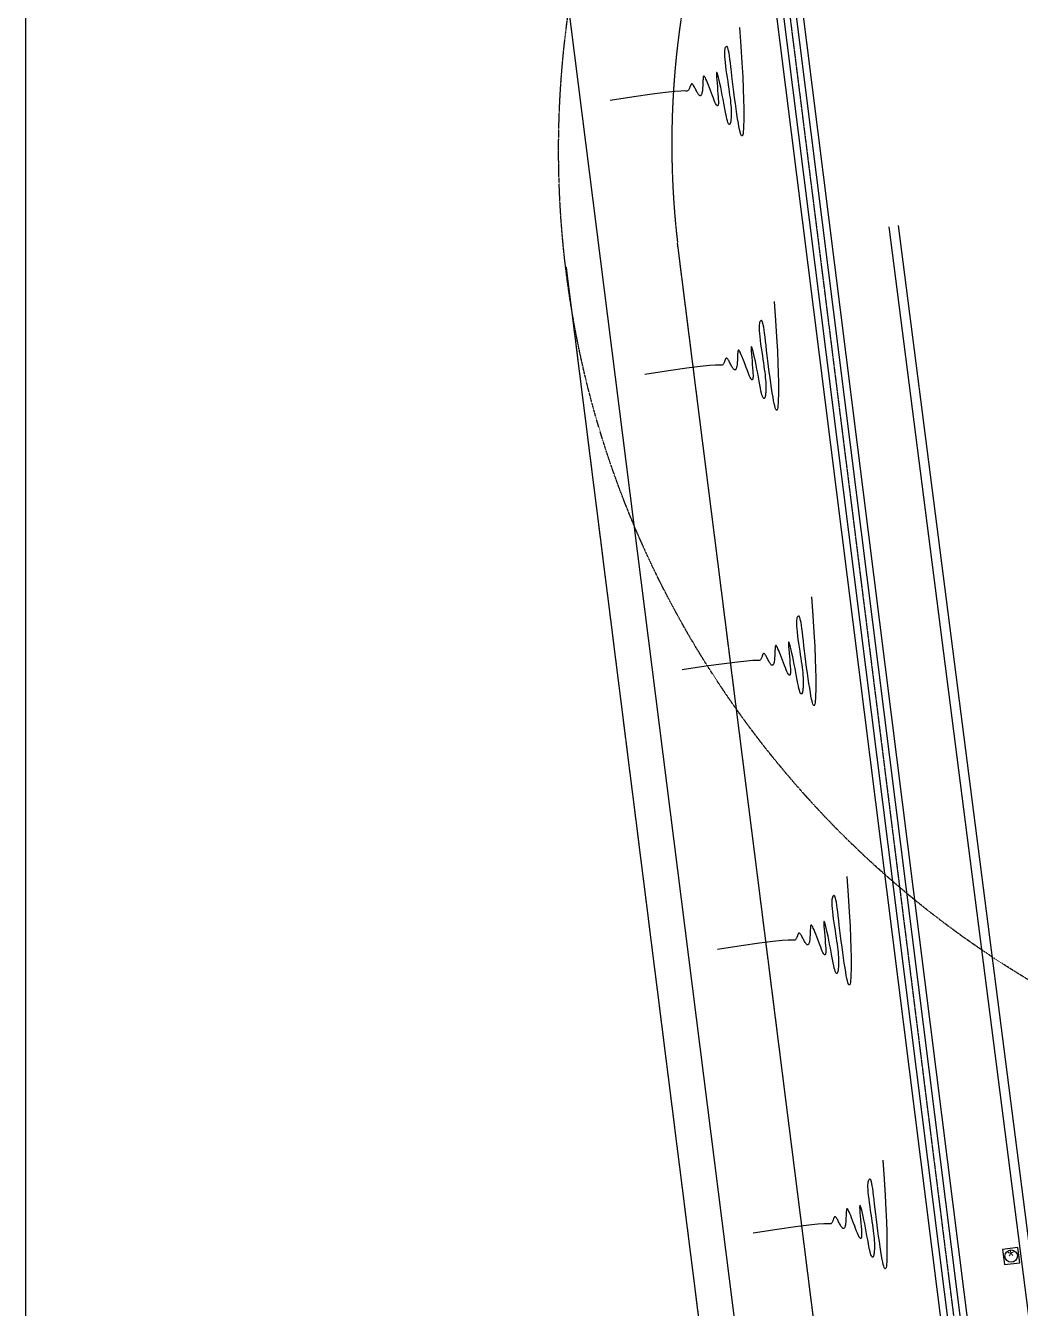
# Model space of a CAD drawing. Header units: inches. Extents: x 2621776591 to 2623670951, y 363331607 to 364354604.
# Drawn here: x 2622038898 to 2622110912, y 364089727 to 364182580 of the extents above; entities that cross this region are included whole.
import ezdxf
from ezdxf.enums import TextEntityAlignment as Align

# ---------------------------------------------------------------- set-up
doc = ezdxf.new("R2010")
doc.units = ezdxf.units.IN
doc.header["$MEASUREMENT"] = 0
for name, pattern in [('BORDERX2', [3.5, 1, -0.5, 1, -0.5, 0, -0.5]), ('CENTER', [2, 1.25, -0.25, 0.25, -0.25]), ('HIDDEN', [0.375, 0.25, -0.125])]:
    doc.linetypes.add(name, pattern=pattern)
for name, color, linetype in [('_PRD', 7, 'Continuous'), ('BREAKWATER', 2, 'Continuous'), ('DIM', 8, 'Continuous'), ('LTOWER', 2, 'Continuous')]:
    doc.layers.add(name, color=color, linetype=linetype)
doc.layers.add('CRANE', color=7, linetype='Continuous', true_color=0x7f3f7f)
doc.styles.get("Standard").update_dxf_attribs({"font": 'arial.ttf'})

# ---------------------------------------------------------------- blocks, each defined once
blk = doc.blocks.new('A$C3b4efab6')
at = {"layer": '_PRD', "color": 8, "ltscale": 20000}
for points in [[(-413414, -102506), (-430937, 34103)], [(-412735, -102294), (-430243, 34192)]]:
    blk.add_lwpolyline(points, dxfattribs=at)

msp = doc.modelspace()

# ---------------------------------------------------------------- linework, layer by layer
at = {"color": 190}
msp.add_lwpolyline([(2622038898.2, 364354604.2), (2622038898.2, 363339870.3), (2623670950.6, 363339870.3), (2623670950.6, 364354604.2)], close=True, dxfattribs=at)
at = {"layer": 'BREAKWATER'}
for p, q in [((2622158578.5, 363548415.3), (2622066132.9, 364279522.3)), ((2622086311.8, 364238539.5), (2622107654.4, 364069035.4)), ((2622086807.9, 364238602.3), (2622108150.5, 364069097.9)), ((2622087700.8, 364238715.3), (2622109043.4, 364069210.3)), ((2622088196.8, 364238778), (2622109539.5, 364069272.8))]:
    msp.add_line(p, q, dxfattribs=at)
at = {"layer": 'BREAKWATER', "color": 9, "linetype": 'CENTER'}
msp.add_line((2622087254.3, 364238658.8), (2622108596.9, 364069154.1), dxfattribs=at)
at = {"layer": 'BREAKWATER'}
for points in [[(2622090586.6, 364182452.5), (2622090682.7, 364181086.6), (2622090756.4, 364179895), (2622090810.7, 364178864.9), (2622090848.1, 364177983.5), (2622090871.4, 364177237.9), (2622090883.3, 364176615.4), (2622090886.5, 364176103.1), (2622090883.6, 364175688.3), (2622090877.1, 364175358.6), (2622090867.6, 364175103.8), (2622090855.5, 364174914.1), (2622090841.2, 364174779.8), (2622090824.9, 364174691), (2622090807.2, 364174638.2), (2622090788.3, 364174611.4), (2622090768.5, 364174601), (2622090748.1, 364174599.8), (2622090726.6, 364174611), (2622090703.5, 364174640.7), (2622090678.1, 364174694.7), (2622090649.7, 364174778.8), (2622090618, 364174899), (2622090582.1, 364175061.3), (2622090541.5, 364175271.4), (2622090496, 364175532.8), (2622090446.3, 364175839.7), (2622090393.5, 364176183.4), (2622090338.9, 364176555.6), (2622090283.5, 364176947.7), (2622090228.5, 364177351.4), (2622090175, 364177758.2), (2622090124.2, 364178159.7), (2622090076.8, 364178548.2), (2622090032.9, 364178919.6), (2622089992.1, 364179270.4), (2622089954, 364179597.3), (2622089918.4, 364179896.9), (2622089884.8, 364180165.9), (2622089853, 364180400.8), (2622089822.6, 364180598.3), (2622089793.2, 364180756.3), (2622089764.8, 364180877.5), (2622089737.1, 364180965.9), (2622089710, 364181025.5), (2622089683.3, 364181060.3), (2622089656.8, 364181074.2), (2622089630.3, 364181071.4), (2622089603.8, 364181055.7), (2622089577.2, 364181030), (2622089551.6, 364180992.3), (2622089528.3, 364180939.6), (2622089508.5, 364180868.8), (2622089493.6, 364180776.7), (2622089484.7, 364180660.3), (2622089483.2, 364180516.4), (2622089490.3, 364180342), (2622089506.8, 364180135.5), (2622089531.6, 364179901.6), (2622089563, 364179646.4), (2622089599.5, 364179376.2), (2622089639.4, 364179097.2), (2622089681.1, 364178815.6), (2622089723.1, 364178537.5), (2622089763.5, 364178269.3), (2622089801.3, 364178015.8), (2622089835.8, 364177777.7), (2622089867, 364177554.1), (2622089894.7, 364177344.4), (2622089918.8, 364177147.9), (2622089939.2, 364176963.8), (2622089955.7, 364176791.4), (2622089968.2, 364176630), (2622089976.6, 364176479.1), (2622089981.3, 364176338.5), (2622089982.6, 364176208.2), (2622089981, 364176088.4), (2622089976.8, 364175979), (2622089970.6, 364175880), (2622089962.7, 364175791.6), (2622089953.4, 364175713.6), (2622089943.3, 364175646.1), (2622089932.2, 364175588.7), (2622089920.1, 364175541), (2622089907.1, 364175502.5), (2622089892.9, 364175472.9), (2622089877.7, 364175451.6), (2622089861.3, 364175438.2), (2622089843.7, 364175432.3), (2622089824.7, 364175434.2), (2622089804.2, 364175447.3), (2622089781.7, 364175475.7), (2622089756.8, 364175523.5), (2622089729.1, 364175594.7), (2622089698.4, 364175693.5), (2622089664.2, 364175824.1), (2622089626.1, 364175990.5), (2622089584, 364176194.9), (2622089538.3, 364176431.8), (2622089489.6, 364176694.1), (2622089438.3, 364176974.3), (2622089385.2, 364177265), (2622089330.7, 364177559.1), (2622089275.6, 364177849), (2622089220.2, 364178127.5), (2622089165.4, 364178387.5), (2622089112.5, 364178622.4), (2622089062.7, 364178825.8), (2622089017.6, 364178991.5), (2622088978.6, 364179113), (2622088946.9, 364179184), (2622088924.1, 364179198.2), (2622088911.6, 364179149.2), (2622088910, 364179034), (2622088917.9, 364178863), (2622088932.9, 364178650), (2622088952.7, 364178408.9), (2622088975.2, 364178153.3), (2622088998, 364177897), (2622089018.9, 364177653.8), (2622089035.6, 364177437.6), (2622089046.4, 364177259), (2622089051.4, 364177116.8), (2622089051.3, 364177006.7), (2622089046.8, 364176924.4), (2622089038.6, 364176865.6), (2622089027.2, 364176826.2), (2622089013.4, 364176801.7), (2622088997.9, 364176787.9), (2622088981, 364176781.8), (2622088962, 364176785.2), (2622088939.9, 364176800.9), (2622088913.7, 364176832.2), (2622088882.5, 364176881.9), (2622088845.2, 364176953.1), (2622088800.9, 364177048.8), (2622088748.6, 364177172), (2622088687.7, 364177324), (2622088620.2, 364177498.7), (2622088548.2, 364177688.3), (2622088474.1, 364177885.2), (2622088400.1, 364178081.3), (2622088328.6, 364178269.1), (2622088262, 364178440.7), (2622088202.4, 364178588.3), (2622088151.6, 364178706), (2622088109.3, 364178795.4), (2622088074.4, 364178859.8), (2622088046.1, 364178902.9), (2622088023.5, 364178927.9), (2622088005.4, 364178938.4), (2622087991.1, 364178937.9), (2622087979.6, 364178929.6), (2622087970, 364178916.3), (2622087962.1, 364178897.6), (2622087955.4, 364178872.2), (2622087949.8, 364178838.8), (2622087945.1, 364178796.2), (2622087940.9, 364178743.2), (2622087937.1, 364178678.5), (2622087933.4, 364178600.8), (2622087929.5, 364178509.8), (2622087925.2, 364178408.3), (2622087920.2, 364178299.8), (2622087914.4, 364178188.1), (2622087907.5, 364178076.7), (2622087899.2, 364177969.3), (2622087889.3, 364177869.6), (2622087877.6, 364177781.2), (2622087863.9, 364177706.9), (2622087848.4, 364177646.3), (2622087831.2, 364177598.5), (2622087812.7, 364177562.3), (2622087792.9, 364177536.5), (2622087772.2, 364177520), (2622087750.8, 364177511.7), (2622087728.9, 364177510.6), (2622087706.6, 364177515.6), (2622087683.8, 364177526.8), (2622087660.2, 364177544.4), (2622087635.7, 364177568.6), (2622087610.1, 364177599.4), (2622087583, 364177637.3), (2622087554.4, 364177682.2), (2622087523.8, 364177734.5), (2622087491.4, 364177794), (2622087457.5, 364177858.7), (2622087422.8, 364177926.6), (2622087387.8, 364177995.4), (2622087353.1, 364178063), (2622087319.4, 364178127.1), (2622087287.2, 364178185.6), (2622087257.2, 364178236.2), (2622087229.8, 364178277.3), (2622087204.9, 364178309.2), (2622087182.3, 364178332.6), (2622087161.8, 364178348.3), (2622087143.2, 364178357.1), (2622087126.3, 364178359.9), (2622087110.9, 364178357.3), (2622087096.6, 364178350.1), (2622087083.4, 364178339.1), (2622087070.9, 364178324.1), (2622087058.9, 364178305.1), (2622087046.9, 364178281.8), (2622087034.9, 364178254), (2622087022.4, 364178221.8), (2622087009.2, 364178184.7), (2622086995, 364178142.8), (2622086979.5, 364178096.2), (2622086961.8, 364178047.2), (2622086941.3, 364177998.2), (2622086917.1, 364177951.8), (2622086888.4, 364177910.5), (2622086854.6, 364177877.1), (2622086814.7, 364177853.9), (2622086768, 364177843.6), (2622086704.2, 364177846.1), (2622086575.3, 364177850.6), (2622086323.6, 364177843.6), (2622085891.7, 364177811.9), (2622085222.1, 364177742), (2622084257, 364177620.4), (2622082939.1, 364177433.8), (2622081210.6, 364177168.7)], [(2622093095.9, 364162607.6), (2622093192, 364161241.7), (2622093265.8, 364160050.1), (2622093320, 364159020), (2622093357.4, 364158138.6), (2622093380.7, 364157393), (2622093392.6, 364156770.5), (2622093395.8, 364156258.2), (2622093392.9, 364155843.4), (2622093386.4, 364155513.7), (2622093376.9, 364155258.9), (2622093364.8, 364155069.2), (2622093350.5, 364154934.9), (2622093334.2, 364154846.1), (2622093316.5, 364154793.3), (2622093297.6, 364154766.5), (2622093277.8, 364154756.1), (2622093257.4, 364154754.9), (2622093235.9, 364154766.1), (2622093212.8, 364154795.8), (2622093187.4, 364154849.8), (2622093159.1, 364154933.9), (2622093127.3, 364155054.1), (2622093091.4, 364155216.4), (2622093050.8, 364155426.5), (2622093005.3, 364155687.9), (2622092955.6, 364155994.8), (2622092902.8, 364156338.5), (2622092848.2, 364156710.7), (2622092792.8, 364157102.8), (2622092737.8, 364157506.5), (2622092684.3, 364157913.3), (2622092633.5, 364158314.8), (2622092586.1, 364158703.3), (2622092542.2, 364159074.7), (2622092501.4, 364159425.5), (2622092463.3, 364159752.4), (2622092427.7, 364160052), (2622092394.1, 364160321), (2622092362.3, 364160555.9), (2622092331.9, 364160753.4), (2622092302.6, 364160911.4), (2622092274.1, 364161032.6), (2622092246.4, 364161121), (2622092219.3, 364161180.6), (2622092192.6, 364161215.4), (2622092166.1, 364161229.3), (2622092139.6, 364161226.5), (2622092113.1, 364161210.8), (2622092086.5, 364161185.1), (2622092060.9, 364161147.4), (2622092037.6, 364161094.7), (2622092017.9, 364161023.9), (2622092002.9, 364160931.8), (2622091994, 364160815.4), (2622091992.5, 364160671.5), (2622091999.6, 364160497.1), (2622092016.1, 364160290.6), (2622092040.9, 364160056.7), (2622092072.3, 364159801.5), (2622092108.8, 364159531.3), (2622092148.7, 364159252.3), (2622092190.4, 364158970.7), (2622092232.4, 364158692.6), (2622092272.9, 364158424.3), (2622092310.6, 364158170.9), (2622092345.1, 364157932.8), (2622092376.3, 364157709.2), (2622092404, 364157499.5), (2622092428.2, 364157303), (2622092448.5, 364157118.9), (2622092465.1, 364156946.5), (2622092477.5, 364156785.1), (2622092485.9, 364156634.2), (2622092490.6, 364156493.6), (2622092491.9, 364156363.3), (2622092490.3, 364156243.5), (2622092486.1, 364156134.1), (2622092479.9, 364156035.1), (2622092472, 364155946.6), (2622092462.7, 364155868.7), (2622092452.6, 364155801.2), (2622092441.5, 364155743.8), (2622092429.4, 364155696.1), (2622092416.4, 364155657.6), (2622092402.2, 364155628), (2622092387, 364155606.7), (2622092370.6, 364155593.3), (2622092353, 364155587.4), (2622092334.1, 364155589.3), (2622092313.5, 364155602.4), (2622092291, 364155630.8), (2622092266.1, 364155678.6), (2622092238.4, 364155749.8), (2622092207.7, 364155848.6), (2622092173.5, 364155979.2), (2622092135.4, 364156145.6), (2622092093.4, 364156350), (2622092047.6, 364156586.9), (2622091998.9, 364156849.2), (2622091947.6, 364157129.4), (2622091894.5, 364157420.1), (2622091840.1, 364157714.1), (2622091784.9, 364158004.1), (2622091729.5, 364158282.6), (2622091674.8, 364158542.6), (2622091621.8, 364158777.5), (2622091572.1, 364158980.9), (2622091527, 364159146.6), (2622091487.9, 364159268.1), (2622091456.2, 364159339.1), (2622091433.4, 364159353.3), (2622091420.9, 364159304.3), (2622091419.3, 364159189), (2622091427.2, 364159018.1), (2622091442.2, 364158805.1), (2622091462, 364158564), (2622091484.5, 364158308.4), (2622091507.3, 364158052.1), (2622091528.2, 364157808.9), (2622091544.9, 364157592.7), (2622091555.7, 364157414.1), (2622091560.7, 364157271.9), (2622091560.6, 364157161.8), (2622091556.1, 364157079.5), (2622091547.9, 364157020.7), (2622091536.5, 364156981.3), (2622091522.7, 364156956.8), (2622091507.2, 364156943), (2622091490.3, 364156936.9), (2622091471.3, 364156940.2), (2622091449.2, 364156956), (2622091423, 364156987.3), (2622091391.8, 364157037), (2622091354.6, 364157108.2), (2622091310.2, 364157203.9), (2622091257.9, 364157327.1), (2622091197, 364157479.1), (2622091129.5, 364157653.8), (2622091057.5, 364157843.4), (2622090983.4, 364158040.2), (2622090909.4, 364158236.4), (2622090838, 364158424.2), (2622090771.3, 364158595.8), (2622090711.7, 364158743.4), (2622090660.9, 364158861.1), (2622090618.6, 364158950.5), (2622090583.7, 364159014.9), (2622090555.4, 364159058), (2622090532.8, 364159083), (2622090514.7, 364159093.5), (2622090500.4, 364159092.9), (2622090488.9, 364159084.7), (2622090479.4, 364159071.4), (2622090471.4, 364159052.7), (2622090464.7, 364159027.3), (2622090459.1, 364158993.9), (2622090454.4, 364158951.3), (2622090450.2, 364158898.3), (2622090446.4, 364158833.6), (2622090442.7, 364158755.9), (2622090438.8, 364158664.9), (2622090434.5, 364158563.4), (2622090429.5, 364158454.9), (2622090423.7, 364158343.1), (2622090416.8, 364158231.8), (2622090408.5, 364158124.4), (2622090398.6, 364158024.7), (2622090386.9, 364157936.3), (2622090373.2, 364157861.9), (2622090357.7, 364157801.4), (2622090340.5, 364157753.6), (2622090322, 364157717.4), (2622090302.2, 364157691.6), (2622090281.5, 364157675.1), (2622090260.1, 364157666.8), (2622090238.2, 364157665.7), (2622090215.9, 364157670.7), (2622090193.1, 364157681.9), (2622090169.5, 364157699.5), (2622090145, 364157723.6), (2622090119.4, 364157754.5), (2622090092.3, 364157792.4), (2622090063.7, 364157837.3), (2622090033.2, 364157889.6), (2622090000.7, 364157949.1), (2622089966.8, 364158013.8), (2622089932.1, 364158081.7), (2622089897.1, 364158150.5), (2622089862.4, 364158218.1), (2622089828.7, 364158282.2), (2622089796.5, 364158340.7), (2622089766.5, 364158391.3), (2622089739.1, 364158432.4), (2622089714.2, 364158464.3), (2622089691.6, 364158487.7), (2622089671.1, 364158503.4), (2622089652.6, 364158512.2), (2622089635.6, 364158515), (2622089620.2, 364158512.4), (2622089605.9, 364158505.2), (2622089592.7, 364158494.2), (2622089580.2, 364158479.2), (2622089568.2, 364158460.2), (2622089556.3, 364158436.9), (2622089544.2, 364158409.1), (2622089531.7, 364158376.9), (2622089518.5, 364158339.8), (2622089504.3, 364158297.9), (2622089488.8, 364158251.3), (2622089471.1, 364158202.3), (2622089450.6, 364158153.2), (2622089426.4, 364158106.9), (2622089397.7, 364158065.6), (2622089363.9, 364158032.2), (2622089324, 364158009), (2622089277.3, 364157998.7), (2622089213.5, 364158001.2), (2622089084.6, 364158005.6), (2622088832.9, 364157998.7), (2622088401.1, 364157967), (2622087731.4, 364157897.1), (2622086766.3, 364157775.5), (2622085448.4, 364157588.9), (2622083719.9, 364157323.8)], [(2622095799.8, 364141223.8), (2622095895.9, 364139858), (2622095969.6, 364138666.4), (2622096023.9, 364137636.3), (2622096061.3, 364136754.8), (2622096084.6, 364136009.2), (2622096096.5, 364135386.7), (2622096099.7, 364134874.5), (2622096096.8, 364134459.6), (2622096090.3, 364134129.9), (2622096080.8, 364133875.1), (2622096068.7, 364133685.4), (2622096054.4, 364133551.1), (2622096038.1, 364133462.4), (2622096020.4, 364133409.5), (2622096001.5, 364133382.7), (2622095981.7, 364133372.3), (2622095961.3, 364133371.1), (2622095939.8, 364133382.4), (2622095916.7, 364133412), (2622095891.3, 364133466), (2622095862.9, 364133550.1), (2622095831.2, 364133670.4), (2622095795.3, 364133832.6), (2622095754.7, 364134042.7), (2622095709.2, 364134304.2), (2622095659.5, 364134611), (2622095606.7, 364134954.7), (2622095552.1, 364135326.9), (2622095496.7, 364135719), (2622095441.7, 364136122.7), (2622095388.2, 364136529.5), (2622095337.4, 364136931), (2622095290, 364137319.5), (2622095246.1, 364137690.9), (2622095205.3, 364138041.7), (2622095167.2, 364138368.6), (2622095131.6, 364138668.2), (2622095098, 364138937.2), (2622095066.2, 364139172.1), (2622095035.8, 364139369.7), (2622095006.4, 364139527.6), (2622094978, 364139648.8), (2622094950.3, 364139737.2), (2622094923.2, 364139796.8), (2622094896.5, 364139831.6), (2622094870, 364139845.5), (2622094843.5, 364139842.7), (2622094817, 364139827), (2622094790.4, 364139801.3), (2622094764.8, 364139763.6), (2622094741.5, 364139710.9), (2622094721.7, 364139640.1), (2622094706.8, 364139548), (2622094697.9, 364139431.6), (2622094696.4, 364139287.7), (2622094703.5, 364139113.3), (2622094720, 364138906.8), (2622094744.8, 364138672.9), (2622094776.2, 364138417.7), (2622094812.7, 364138147.5), (2622094852.6, 364137868.5), (2622094894.3, 364137586.9), (2622094936.3, 364137308.8), (2622094976.7, 364137040.6), (2622095014.5, 364136787.1), (2622095049, 364136549), (2622095080.2, 364136325.4), (2622095107.9, 364136115.7), (2622095132, 364135919.2), (2622095152.4, 364135735.1), (2622095168.9, 364135562.7), (2622095181.4, 364135401.3), (2622095189.8, 364135250.4), (2622095194.5, 364135109.8), (2622095195.8, 364134979.6), (2622095194.2, 364134859.7), (2622095190, 364134750.3), (2622095183.8, 364134651.3), (2622095175.9, 364134562.9), (2622095166.6, 364134484.9), (2622095156.5, 364134417.4), (2622095145.4, 364134360), (2622095133.3, 364134312.3), (2622095120.3, 364134273.9), (2622095106.1, 364134244.2), (2622095090.9, 364134222.9), (2622095074.5, 364134209.5), (2622095056.9, 364134203.6), (2622095037.9, 364134205.6), (2622095017.4, 364134218.7), (2622094994.9, 364134247), (2622094970, 364134294.8), (2622094942.3, 364134366), (2622094911.6, 364134464.9), (2622094877.4, 364134595.4), (2622094839.3, 364134761.8), (2622094797.2, 364134966.2), (2622094751.5, 364135203.2), (2622094702.8, 364135465.4), (2622094651.5, 364135745.6), (2622094598.4, 364136036.3), (2622094543.9, 364136330.4), (2622094488.8, 364136620.3), (2622094433.4, 364136898.9), (2622094378.6, 364137158.8), (2622094325.7, 364137393.7), (2622094276, 364137597.1), (2622094230.8, 364137762.8), (2622094191.8, 364137884.3), (2622094160.1, 364137955.3), (2622094137.3, 364137969.5), (2622094124.8, 364137920.5), (2622094123.2, 364137805.3), (2622094131.1, 364137634.3), (2622094146.1, 364137421.3), (2622094165.9, 364137180.2), (2622094188.4, 364136924.6), (2622094211.2, 364136668.3), (2622094232.1, 364136425.2), (2622094248.8, 364136208.9), (2622094259.6, 364136030.3), (2622094264.6, 364135888.1), (2622094264.5, 364135778), (2622094260, 364135695.7), (2622094251.8, 364135637), (2622094240.4, 364135597.5), (2622094226.6, 364135573), (2622094211.1, 364135559.3), (2622094194.2, 364135553.1), (2622094175.2, 364135556.5), (2622094153.1, 364135572.2), (2622094126.9, 364135603.5), (2622094095.7, 364135653.2), (2622094058.4, 364135724.4), (2622094014.1, 364135820.1), (2622093961.8, 364135943.4), (2622093900.9, 364136095.3), (2622093833.4, 364136270), (2622093761.4, 364136459.7), (2622093687.3, 364136656.5), (2622093613.3, 364136852.7), (2622093541.8, 364137040.4), (2622093475.2, 364137212), (2622093415.6, 364137359.6), (2622093364.8, 364137477.3), (2622093322.5, 364137566.7), (2622093287.6, 364137631.2), (2622093259.3, 364137674.2), (2622093236.7, 364137699.3), (2622093218.6, 364137709.8), (2622093204.3, 364137709.2), (2622093192.8, 364137700.9), (2622093183.2, 364137687.6), (2622093175.3, 364137668.9), (2622093168.6, 364137643.5), (2622093163, 364137610.1), (2622093158.3, 364137567.5), (2622093154.1, 364137514.5), (2622093150.3, 364137449.8), (2622093146.6, 364137372.2), (2622093142.7, 364137281.1), (2622093138.4, 364137179.6), (2622093133.4, 364137071.1), (2622093127.6, 364136959.4), (2622093120.7, 364136848), (2622093112.4, 364136740.6), (2622093102.5, 364136640.9), (2622093090.8, 364136552.5), (2622093077.1, 364136478.2), (2622093061.6, 364136417.7), (2622093044.4, 364136369.8), (2622093025.9, 364136333.6), (2622093006.1, 364136307.8), (2622092985.4, 364136291.3), (2622092964, 364136283), (2622092942.1, 364136281.9), (2622092919.8, 364136286.9), (2622092897, 364136298.1), (2622092873.4, 364136315.7), (2622092848.9, 364136339.9), (2622092823.3, 364136370.8), (2622092796.2, 364136408.6), (2622092767.6, 364136453.6), (2622092737, 364136505.9), (2622092704.6, 364136565.3), (2622092670.7, 364136630), (2622092636, 364136697.9), (2622092601, 364136766.7), (2622092566.3, 364136834.3), (2622092532.6, 364136898.4), (2622092500.4, 364136956.9), (2622092470.4, 364137007.5), (2622092443, 364137048.7), (2622092418.1, 364137080.5), (2622092395.5, 364137103.9), (2622092375, 364137119.6), (2622092356.5, 364137128.5), (2622092339.5, 364137131.2), (2622092324.1, 364137128.6), (2622092309.8, 364137121.4), (2622092296.6, 364137110.4), (2622092284.1, 364137095.4), (2622092272.1, 364137076.4), (2622092260.1, 364137053.1), (2622092248.1, 364137025.4), (2622092235.6, 364136993.1), (2622092222.4, 364136956), (2622092208.2, 364136914.1), (2622092192.7, 364136867.5), (2622092175, 364136818.5), (2622092154.5, 364136769.5), (2622092130.3, 364136723.1), (2622092101.6, 364136681.9), (2622092067.8, 364136648.4), (2622092027.9, 364136625.2), (2622091981.2, 364136614.9), (2622091917.4, 364136617.4), (2622091788.5, 364136621.9), (2622091536.8, 364136615), (2622091105, 364136583.2), (2622090435.3, 364136513.3), (2622089470.2, 364136391.7), (2622088152.3, 364136205.1), (2622086423.8, 364135940)], [(2622098358.4, 364120989.3), (2622098454.4, 364119623.5), (2622098528.2, 364118431.9), (2622098582.5, 364117401.8), (2622098619.9, 364116520.3), (2622098643.2, 364115774.8), (2622098655.1, 364115152.2), (2622098658.2, 364114640), (2622098655.4, 364114225.1), (2622098648.8, 364113895.4), (2622098639.3, 364113640.6), (2622098627.3, 364113450.9), (2622098612.9, 364113316.6), (2622098596.7, 364113227.9), (2622098579, 364113175), (2622098560, 364113148.2), (2622098540.3, 364113137.8), (2622098519.9, 364113136.6), (2622098498.4, 364113147.9), (2622098475.2, 364113177.5), (2622098449.8, 364113231.5), (2622098421.5, 364113315.6), (2622098389.7, 364113435.9), (2622098353.9, 364113598.1), (2622098313.3, 364113808.2), (2622098267.7, 364114069.7), (2622098218, 364114376.5), (2622098165.3, 364114720.2), (2622098110.7, 364115092.4), (2622098055.3, 364115484.5), (2622098000.3, 364115888.2), (2622097946.8, 364116295.1), (2622097895.9, 364116696.5), (2622097848.6, 364117085), (2622097804.7, 364117456.4), (2622097763.9, 364117807.2), (2622097725.8, 364118134.1), (2622097690.1, 364118433.7), (2622097656.6, 364118702.7), (2622097624.8, 364118937.6), (2622097594.3, 364119135.2), (2622097565, 364119293.1), (2622097536.6, 364119414.3), (2622097508.9, 364119502.7), (2622097481.8, 364119562.3), (2622097455, 364119597.1), (2622097428.5, 364119611.1), (2622097402.1, 364119608.2), (2622097375.6, 364119592.5), (2622097349, 364119566.8), (2622097323.4, 364119529.1), (2622097300.1, 364119476.4), (2622097280.3, 364119405.6), (2622097265.4, 364119313.5), (2622097256.5, 364119197.1), (2622097254.9, 364119053.3), (2622097262, 364118878.8), (2622097278.5, 364118672.4), (2622097303.3, 364118438.4), (2622097334.8, 364118183.3), (2622097371.3, 364117913.1), (2622097411.2, 364117634), (2622097452.9, 364117352.4), (2622097494.8, 364117074.3), (2622097535.3, 364116806.1), (2622097573, 364116552.7), (2622097607.5, 364116314.5), (2622097638.7, 364116091), (2622097666.5, 364115881.3), (2622097690.6, 364115684.7), (2622097711, 364115500.6), (2622097727.5, 364115328.2), (2622097740, 364115166.8), (2622097748.4, 364115015.9), (2622097753.1, 364114875.3), (2622097754.4, 364114745.1), (2622097752.8, 364114625.2), (2622097748.6, 364114515.8), (2622097742.4, 364114416.9), (2622097734.4, 364114328.4), (2622097725.2, 364114250.4), (2622097715, 364114182.9), (2622097704, 364114125.5), (2622097691.9, 364114077.8), (2622097678.8, 364114039.4), (2622097664.7, 364114009.7), (2622097649.5, 364113988.4), (2622097633.1, 364113975), (2622097615.4, 364113969.1), (2622097596.5, 364113971.1), (2622097576, 364113984.2), (2622097553.4, 364114012.5), (2622097528.5, 364114060.3), (2622097500.9, 364114131.5), (2622097470.2, 364114230.4), (2622097435.9, 364114360.9), (2622097397.9, 364114527.3), (2622097355.8, 364114731.7), (2622097310.1, 364114968.7), (2622097261.3, 364115230.9), (2622097210.1, 364115511.1), (2622097157, 364115801.8), (2622097102.5, 364116095.9), (2622097047.3, 364116385.8), (2622096992, 364116664.4), (2622096937.2, 364116924.3), (2622096884.3, 364117159.2), (2622096834.5, 364117362.7), (2622096789.4, 364117528.3), (2622096750.3, 364117649.8), (2622096718.7, 364117720.8), (2622096695.9, 364117735), (2622096683.3, 364117686), (2622096681.8, 364117570.8), (2622096689.7, 364117399.8), (2622096704.6, 364117186.9), (2622096724.5, 364116945.7), (2622096746.9, 364116690.1), (2622096769.7, 364116433.8), (2622096790.6, 364116190.7), (2622096807.4, 364115974.4), (2622096818.2, 364115795.8), (2622096823.2, 364115653.6), (2622096823.1, 364115543.5), (2622096818.6, 364115461.2), (2622096810.3, 364115402.5), (2622096799, 364115363), (2622096785.2, 364115338.5), (2622096769.7, 364115324.8), (2622096752.7, 364115318.7), (2622096733.7, 364115322), (2622096711.7, 364115337.8), (2622096685.5, 364115369), (2622096654.3, 364115418.7), (2622096617, 364115489.9), (2622096572.7, 364115585.6), (2622096520.3, 364115708.9), (2622096459.5, 364115860.8), (2622096391.9, 364116035.5), (2622096319.9, 364116225.2), (2622096245.8, 364116422), (2622096171.9, 364116618.2), (2622096100.4, 364116805.9), (2622096033.7, 364116977.5), (2622095974.1, 364117125.1), (2622095923.4, 364117242.8), (2622095881, 364117332.2), (2622095846.2, 364117396.7), (2622095817.9, 364117439.7), (2622095795.2, 364117464.8), (2622095777.2, 364117475.3), (2622095762.9, 364117474.7), (2622095751.4, 364117466.4), (2622095741.8, 364117453.2), (2622095733.8, 364117434.4), (2622095727.2, 364117409), (2622095721.6, 364117375.6), (2622095716.8, 364117333.1), (2622095712.7, 364117280), (2622095708.9, 364117215.3), (2622095705.1, 364117137.7), (2622095701.2, 364117046.6), (2622095696.9, 364116945.1), (2622095692, 364116836.6), (2622095686.2, 364116724.9), (2622095679.3, 364116613.5), (2622095671, 364116506.1), (2622095661.1, 364116406.4), (2622095649.4, 364116318), (2622095635.7, 364116243.7), (2622095620.2, 364116183.2), (2622095603, 364116135.3), (2622095584.4, 364116099.1), (2622095564.7, 364116073.3), (2622095544, 364116056.8), (2622095522.6, 364116048.6), (2622095500.6, 364116047.4), (2622095478.3, 364116052.4), (2622095455.5, 364116063.7), (2622095432, 364116081.2), (2622095407.5, 364116105.4), (2622095381.9, 364116136.3), (2622095354.8, 364116174.1), (2622095326.1, 364116219.1), (2622095295.6, 364116271.4), (2622095263.2, 364116330.8), (2622095229.3, 364116395.5), (2622095194.5, 364116463.4), (2622095159.5, 364116532.3), (2622095124.9, 364116599.8), (2622095091.1, 364116663.9), (2622095059, 364116722.4), (2622095028.9, 364116773.1), (2622095001.5, 364116814.2), (2622094976.6, 364116846), (2622094954.1, 364116869.4), (2622094933.6, 364116885.1), (2622094915, 364116894), (2622094898.1, 364116896.7), (2622094882.6, 364116894.1), (2622094868.4, 364116887), (2622094855.2, 364116875.9), (2622094842.7, 364116860.9), (2622094830.6, 364116841.9), (2622094818.7, 364116818.6), (2622094806.7, 364116790.9), (2622094794.2, 364116758.6), (2622094781, 364116721.6), (2622094766.8, 364116679.6), (2622094751.2, 364116633.1), (2622094733.6, 364116584), (2622094713, 364116535), (2622094688.8, 364116488.6), (2622094660.2, 364116447.4), (2622094626.3, 364116413.9), (2622094586.4, 364116390.7), (2622094539.7, 364116380.4), (2622094476, 364116382.9), (2622094347, 364116387.4), (2622094095.4, 364116380.5), (2622093663.5, 364116348.7), (2622092993.8, 364116278.8), (2622092028.8, 364116157.2), (2622090710.8, 364115970.6), (2622088982.4, 364115705.5)], [(2622100955.4, 364100450.9), (2622101051.4, 364099085), (2622101125.2, 364097893.4), (2622101179.5, 364096863.3), (2622101216.9, 364095981.8), (2622101240.2, 364095236.3), (2622101252.1, 364094613.8), (2622101255.2, 364094101.5), (2622101252.4, 364093686.7), (2622101245.8, 364093357), (2622101236.4, 364093102.1), (2622101224.3, 364092912.4), (2622101209.9, 364092778.1), (2622101193.7, 364092689.4), (2622101176, 364092636.5), (2622101157, 364092609.8), (2622101137.3, 364092599.3), (2622101116.9, 364092598.1), (2622101095.4, 364092609.4), (2622101072.3, 364092639.1), (2622101046.8, 364092693), (2622101018.5, 364092777.2), (2622100986.7, 364092897.4), (2622100950.9, 364093059.6), (2622100910.3, 364093269.7), (2622100864.8, 364093531.2), (2622100815, 364093838), (2622100762.3, 364094181.7), (2622100707.7, 364094553.9), (2622100652.3, 364094946.1), (2622100597.3, 364095349.8), (2622100543.8, 364095756.6), (2622100492.9, 364096158), (2622100445.6, 364096546.6), (2622100401.7, 364096917.9), (2622100360.9, 364097268.7), (2622100322.8, 364097595.6), (2622100287.2, 364097895.3), (2622100253.6, 364098164.2), (2622100221.8, 364098399.2), (2622100191.3, 364098596.7), (2622100162, 364098754.7), (2622100133.6, 364098875.8), (2622100105.9, 364098964.2), (2622100078.8, 364099023.8), (2622100052.1, 364099058.6), (2622100025.6, 364099072.6), (2622099999.1, 364099069.7), (2622099972.6, 364099054), (2622099946, 364099028.3), (2622099920.4, 364098990.7), (2622099897.1, 364098938), (2622099877.3, 364098867.1), (2622099862.4, 364098775.1), (2622099853.5, 364098658.6), (2622099852, 364098514.8), (2622099859, 364098340.4), (2622099875.6, 364098133.9), (2622099900.3, 364097899.9), (2622099931.8, 364097644.8), (2622099968.3, 364097374.6), (2622100008.2, 364097095.6), (2622100049.9, 364096813.9), (2622100091.8, 364096535.9), (2622100132.3, 364096267.6), (2622100170, 364096014.2), (2622100204.6, 364095776), (2622100235.8, 364095552.5), (2622100263.5, 364095342.8), (2622100287.6, 364095146.2), (2622100308, 364094962.1), (2622100324.5, 364094789.7), (2622100337, 364094628.4), (2622100345.4, 364094477.4), (2622100350.1, 364094336.8), (2622100351.4, 364094206.6), (2622100349.8, 364094086.7), (2622100345.6, 364093977.3), (2622100339.4, 364093878.4), (2622100331.4, 364093789.9), (2622100322.2, 364093711.9), (2622100312, 364093644.5), (2622100301, 364093587.1), (2622100288.9, 364093539.4), (2622100275.8, 364093500.9), (2622100261.7, 364093471.2), (2622100246.5, 364093449.9), (2622100230.1, 364093436.5), (2622100212.4, 364093430.7), (2622100193.5, 364093432.6), (2622100173, 364093445.7), (2622100150.4, 364093474.1), (2622100125.5, 364093521.8), (2622100097.9, 364093593), (2622100067.2, 364093691.9), (2622100033, 364093822.4), (2622099994.9, 364093988.8), (2622099952.8, 364094193.2), (2622099907.1, 364094430.2), (2622099858.3, 364094692.4), (2622099807.1, 364094972.6), (2622099754, 364095263.4), (2622099699.5, 364095557.4), (2622099644.3, 364095847.3), (2622099589, 364096125.9), (2622099534.2, 364096385.9), (2622099481.3, 364096620.7), (2622099431.5, 364096824.2), (2622099386.4, 364096989.8), (2622099347.3, 364097111.3), (2622099315.7, 364097182.3), (2622099292.9, 364097196.5), (2622099280.3, 364097147.5), (2622099278.8, 364097032.3), (2622099286.7, 364096861.3), (2622099301.7, 364096648.4), (2622099321.5, 364096407.2), (2622099344, 364096151.6), (2622099366.8, 364095895.3), (2622099387.7, 364095652.2), (2622099404.4, 364095435.9), (2622099415.2, 364095257.3), (2622099420.2, 364095115.1), (2622099420.1, 364095005), (2622099415.6, 364094922.7), (2622099407.4, 364094864), (2622099396, 364094824.5), (2622099382.2, 364094800.1), (2622099366.7, 364094786.3), (2622099349.8, 364094780.2), (2622099330.7, 364094783.5), (2622099308.7, 364094799.3), (2622099282.5, 364094830.5), (2622099251.3, 364094880.2), (2622099214, 364094951.5), (2622099169.7, 364095047.2), (2622099117.4, 364095170.4), (2622099056.5, 364095322.3), (2622098988.9, 364095497), (2622098917, 364095686.7), (2622098842.8, 364095883.5), (2622098768.9, 364096079.7), (2622098697.4, 364096267.5), (2622098630.7, 364096439), (2622098571.1, 364096586.6), (2622098520.4, 364096704.3), (2622098478, 364096793.7), (2622098443.2, 364096858.2), (2622098414.9, 364096901.2), (2622098392.2, 364096926.3), (2622098374.2, 364096936.8), (2622098359.9, 364096936.2), (2622098348.4, 364096927.9), (2622098338.8, 364096914.7), (2622098330.8, 364096896), (2622098324.2, 364096870.5), (2622098318.6, 364096837.2), (2622098313.9, 364096794.6), (2622098309.7, 364096741.6), (2622098305.9, 364096676.8), (2622098302.1, 364096599.2), (2622098298.2, 364096508.2), (2622098293.9, 364096406.6), (2622098289, 364096298.1), (2622098283.2, 364096186.4), (2622098276.3, 364096075), (2622098268, 364095967.7), (2622098258.1, 364095867.9), (2622098246.4, 364095779.5), (2622098232.7, 364095705.2), (2622098217.2, 364095644.7), (2622098200, 364095596.9), (2622098181.4, 364095560.6), (2622098161.7, 364095534.8), (2622098141, 364095518.3), (2622098119.6, 364095510.1), (2622098097.6, 364095508.9), (2622098075.3, 364095514), (2622098052.5, 364095525.2), (2622098029, 364095542.8), (2622098004.5, 364095566.9), (2622097978.9, 364095597.8), (2622097951.8, 364095635.6), (2622097923.1, 364095680.6), (2622097892.6, 364095732.9), (2622097860.2, 364095792.3), (2622097826.3, 364095857.1), (2622097791.5, 364095925), (2622097756.5, 364095993.8), (2622097721.9, 364096061.3), (2622097688.1, 364096125.5), (2622097656, 364096183.9), (2622097625.9, 364096234.6), (2622097598.5, 364096275.7), (2622097573.6, 364096307.5), (2622097551.1, 364096330.9), (2622097530.6, 364096346.7), (2622097512, 364096355.5), (2622097495.1, 364096358.2), (2622097479.6, 364096355.6), (2622097465.4, 364096348.5), (2622097452.2, 364096337.4), (2622097439.7, 364096322.5), (2622097427.6, 364096303.4), (2622097415.7, 364096280.1), (2622097403.7, 364096252.4), (2622097391.2, 364096220.1), (2622097378, 364096183.1), (2622097363.8, 364096141.1), (2622097348.2, 364096094.6), (2622097330.6, 364096045.5), (2622097310, 364095996.5), (2622097285.9, 364095950.1), (2622097257.2, 364095908.9), (2622097223.3, 364095875.4), (2622097183.4, 364095852.2), (2622097136.7, 364095841.9), (2622097073, 364095844.4), (2622096944, 364095848.9), (2622096692.4, 364095842), (2622096260.5, 364095810.3), (2622095590.8, 364095740.3), (2622094625.8, 364095618.8), (2622093307.8, 364095432.1), (2622091579.4, 364095167.1)]]:
    msp.add_lwpolyline(points, dxfattribs=at)
at = {"layer": 'CRANE', "color": 82, "linetype": 'HIDDEN', "ltscale": 3, "true_color": 0x33cc00}
for p, q in [((2622158060.9, 363597831.2, 0), (2622086091.1, 364166859.8)), ((2622148949, 363602565.6, 0), (2622078045, 364165119.2, 0))]:
    msp.add_line(p, q, dxfattribs=at)
at = {"layer": 'CRANE', "color": 82, "linetype": 'BORDERX2', "true_color": 0x33cc00}
msp.add_circle((2622147483.4, 364173563.3, 0), 70000, dxfattribs=at)
at = {"layer": 'CRANE', "color": 82, "linetype": 'HIDDEN', "ltscale": 3, "true_color": 0x33cc00}
msp.add_arc((2622147460, 364173950.5, 0), 61777.2, 6.590909, 186.590909, dxfattribs=at)
at = {"layer": 'LTOWER'}
for p, q in [((2622110725.6, 364094127.3), (2622109630.7, 364093989.4)), ((2622110863.6, 364093032.3), (2622110725.6, 364094127.3)), ((2622109630.7, 364093989.4), (2622109768.6, 364092894.4)), ((2622109768.6, 364092894.4), (2622110863.6, 364093032.3))]:
    msp.add_line(p, q, dxfattribs=at)
msp.add_circle((2622110247.1, 364093510.8), 450, dxfattribs=at)

# ---------------------------------------------------------------- block references
at = {"layer": 'DIM'}
msp.add_blockref('A$C3b4efab6', (2622532343.8, 364133909.7), dxfattribs=at)

# ---------------------------------------------------------------- texts
at = {"layer": 'LTOWER'}
msp.add_text('*', height=900.9, rotation=7.181183, dxfattribs=at).set_placement((2622110247.1, 364093510.8), align=Align.MIDDLE)

doc.saveas('drawing.dxf')
